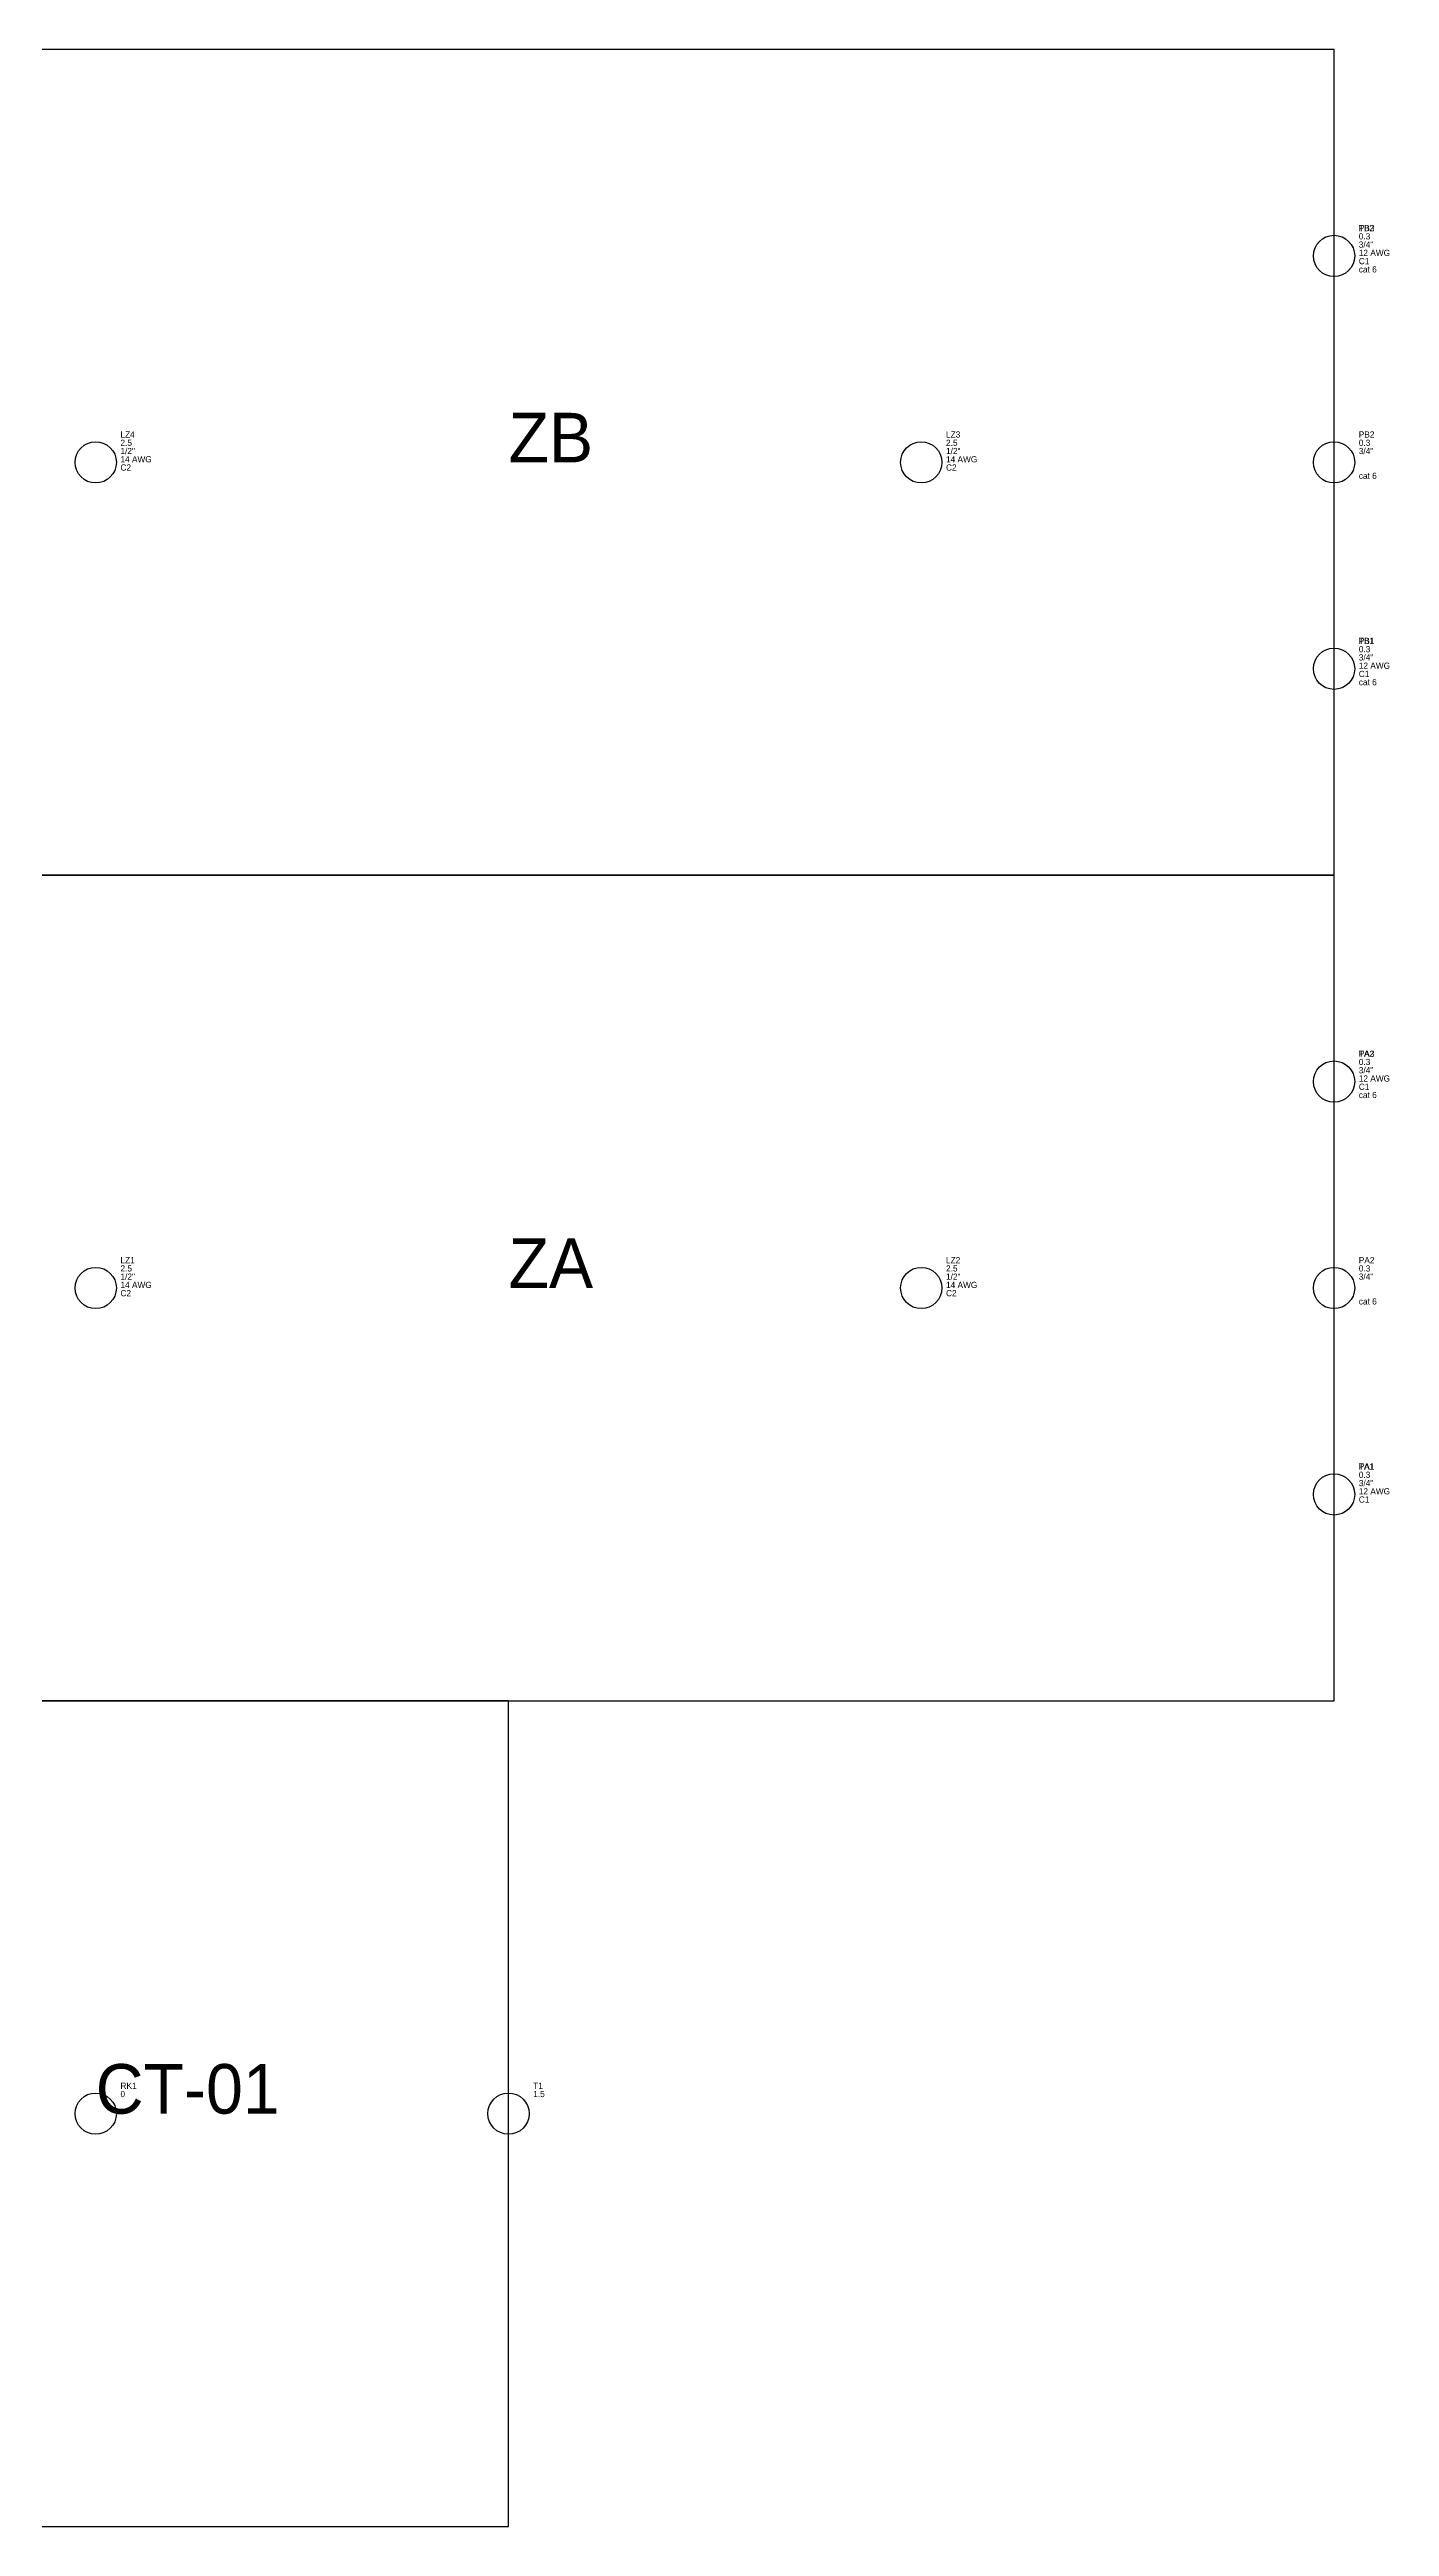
# Model space of a CAD drawing. Header units: metres. Extents: x -0.05 to 6.13, y -0.06 to 6.
# Drawn here: x 2.89 to 6.13, y 0 to 6 of the extents above; entities that cross this region are included whole.
import ezdxf

# ---------------------------------------------------------------- set-up
doc = ezdxf.new("R2010")
doc.units = ezdxf.units.M
for name, color, linetype in [('AMBIENTES', 7, 'Continuous'), ('FTE-DATOS', 7, 'Continuous'), ('FTE-ELEC', 7, 'Continuous'), ('PTO-DATOS', 7, 'Continuous'), ('PTO-LUZ', 7, 'Continuous'), ('PTO-TOMA', 7, 'Continuous')]:
    doc.layers.add(name, color=color, linetype=linetype)

# ---------------------------------------------------------------- blocks, each defined once
blk = doc.blocks.new('RACK')
blk.add_circle((0, 0), 0.05)
for tag, p in [('ID', (0.06, 0.06)), ('ALTURA', (0.06, 0.04)), ('CALIBRE', (0.06, 0)), ('DIAMETRO', (0.06, 0.02)), ('CIRCUITO', (0.06, -0.02)), ('CATEGORIA', (0.06, -0.04)), ('LLAVE', (0.06, -0.06)), ('AMBIENTE', (0.06, -0.08))]:
    blk.add_attdef(tag, p, '', height=0.015)
blk = doc.blocks.new('TABLERO')
blk.add_circle((0, 0), 0.05)
for tag, p in [('ID', (0.06, 0.06)), ('ALTURA', (0.06, 0.04)), ('CALIBRE', (0.06, 0)), ('DIAMETRO', (0.06, 0.02)), ('CIRCUITO', (0.06, -0.02)), ('CATEGORIA', (0.06, -0.04)), ('LLAVE', (0.06, -0.06)), ('AMBIENTE', (0.06, -0.08))]:
    blk.add_attdef(tag, p, '', height=0.015)
blk = doc.blocks.new('PUNTO')
blk.add_circle((0, 0), 0.05)
for tag, p in [('ID', (0.06, 0.06)), ('ALTURA', (0.06, 0.04)), ('CALIBRE', (0.06, 0)), ('DIAMETRO', (0.06, 0.02)), ('CIRCUITO', (0.06, -0.02)), ('CATEGORIA', (0.06, -0.04)), ('LLAVE', (0.06, -0.06)), ('AMBIENTE', (0.06, -0.08))]:
    blk.add_attdef(tag, p, '', height=0.015)

msp = doc.modelspace()

# ---------------------------------------------------------------- linework, layer by layer
at = {"layer": 'AMBIENTES'}
for points in [[(2, 4), (6, 4), (6, 6), (2, 6)], [(2, 2), (6, 2), (6, 4), (2, 4)], [(2, 0), (4, 0), (4, 2), (2, 2)]]:
    msp.add_lwpolyline(points, close=True, dxfattribs=at)

# ---------------------------------------------------------------- block references
at = {"layer": 'FTE-DATOS'}
ref = msp.add_blockref('RACK', (3, 1), dxfattribs=at)
ref.add_attrib('ID', 'RK1', (3.06, 1.06), dxfattribs={"height": 0.015})
ref.add_attrib('ALTURA', '0', (3.06, 1.04), dxfattribs={"height": 0.015})
at = {"layer": 'FTE-ELEC'}
ref = msp.add_blockref('TABLERO', (4, 1), dxfattribs=at)
ref.add_attrib('ID', 'T1', (4.06, 1.06), dxfattribs={"height": 0.015})
ref.add_attrib('ALTURA', '1.5', (4.06, 1.04), dxfattribs={"height": 0.015})
at = {"layer": 'PTO-DATOS'}
ref = msp.add_blockref('PUNTO', (6, 5.5), dxfattribs=at)
ref.add_attrib('ID', 'PB3', (6.06, 5.56), dxfattribs={"height": 0.015})
ref.add_attrib('ALTURA', '0.3', (6.06, 5.54), dxfattribs={"height": 0.015})
ref.add_attrib('DIAMETRO', '3/4"', (6.06, 5.52), dxfattribs={"height": 0.015})
ref.add_attrib('CATEGORIA', 'cat 6', (6.06, 5.46), dxfattribs={"height": 0.015})
ref = msp.add_blockref('PUNTO', (6, 5), dxfattribs=at)
ref.add_attrib('ID', 'PB2', (6.06, 5.06), dxfattribs={"height": 0.015})
ref.add_attrib('ALTURA', '0.3', (6.06, 5.04), dxfattribs={"height": 0.015})
ref.add_attrib('DIAMETRO', '3/4"', (6.06, 5.02), dxfattribs={"height": 0.015})
ref.add_attrib('CATEGORIA', 'cat 6', (6.06, 4.96), dxfattribs={"height": 0.015})
ref = msp.add_blockref('PUNTO', (6, 4.5), dxfattribs=at)
ref.add_attrib('ID', 'PB1', (6.06, 4.56), dxfattribs={"height": 0.015})
ref.add_attrib('ALTURA', '0.3', (6.06, 4.54), dxfattribs={"height": 0.015})
ref.add_attrib('DIAMETRO', '3/4"', (6.06, 4.52), dxfattribs={"height": 0.015})
ref.add_attrib('CATEGORIA', 'cat 6', (6.06, 4.46), dxfattribs={"height": 0.015})
ref = msp.add_blockref('PUNTO', (6, 3.5), dxfattribs=at)
ref.add_attrib('ID', 'PA3', (6.06, 3.56), dxfattribs={"height": 0.015})
ref.add_attrib('ALTURA', '0.3', (6.06, 3.54), dxfattribs={"height": 0.015})
ref.add_attrib('DIAMETRO', '3/4"', (6.06, 3.52), dxfattribs={"height": 0.015})
ref.add_attrib('CATEGORIA', 'cat 6', (6.06, 3.46), dxfattribs={"height": 0.015})
ref = msp.add_blockref('PUNTO', (6, 3), dxfattribs=at)
ref.add_attrib('ID', 'PA2', (6.06, 3.06), dxfattribs={"height": 0.015})
ref.add_attrib('ALTURA', '0.3', (6.06, 3.04), dxfattribs={"height": 0.015})
ref.add_attrib('DIAMETRO', '3/4"', (6.06, 3.02), dxfattribs={"height": 0.015})
ref.add_attrib('CATEGORIA', 'cat 6', (6.06, 2.96), dxfattribs={"height": 0.015})
ref = msp.add_blockref('PUNTO', (6, 2.5), dxfattribs=at)
ref.add_attrib('ID', 'PA1', (6.06, 2.56), dxfattribs={"height": 0.015})
ref.add_attrib('ALTURA', '0.3', (6.06, 2.54), dxfattribs={"height": 0.015})
ref.add_attrib('DIAMETRO', '3/4"', (6.06, 2.52), dxfattribs={"height": 0.015})
at = {"layer": 'PTO-LUZ'}
ref = msp.add_blockref('PUNTO', (3, 5), dxfattribs=at)
ref.add_attrib('ID', 'LZ4', (3.06, 5.06), dxfattribs={"height": 0.015})
ref.add_attrib('ALTURA', '2.5', (3.06, 5.04), dxfattribs={"height": 0.015})
ref.add_attrib('DIAMETRO', '1/2"', (3.06, 5.02), dxfattribs={"height": 0.015})
ref.add_attrib('CALIBRE', '14 AWG', (3.06, 5), dxfattribs={"height": 0.015})
ref.add_attrib('CIRCUITO', 'C2', (3.06, 4.98), dxfattribs={"height": 0.015})
ref = msp.add_blockref('PUNTO', (5, 5), dxfattribs=at)
ref.add_attrib('ID', 'LZ3', (5.06, 5.06), dxfattribs={"height": 0.015})
ref.add_attrib('ALTURA', '2.5', (5.06, 5.04), dxfattribs={"height": 0.015})
ref.add_attrib('DIAMETRO', '1/2"', (5.06, 5.02), dxfattribs={"height": 0.015})
ref.add_attrib('CALIBRE', '14 AWG', (5.06, 5), dxfattribs={"height": 0.015})
ref.add_attrib('CIRCUITO', 'C2', (5.06, 4.98), dxfattribs={"height": 0.015})
ref = msp.add_blockref('PUNTO', (3, 3), dxfattribs=at)
ref.add_attrib('ID', 'LZ1', (3.06, 3.06), dxfattribs={"height": 0.015})
ref.add_attrib('ALTURA', '2.5', (3.06, 3.04), dxfattribs={"height": 0.015})
ref.add_attrib('DIAMETRO', '1/2"', (3.06, 3.02), dxfattribs={"height": 0.015})
ref.add_attrib('CALIBRE', '14 AWG', (3.06, 3), dxfattribs={"height": 0.015})
ref.add_attrib('CIRCUITO', 'C2', (3.06, 2.98), dxfattribs={"height": 0.015})
ref = msp.add_blockref('PUNTO', (5, 3), dxfattribs=at)
ref.add_attrib('ID', 'LZ2', (5.06, 3.06), dxfattribs={"height": 0.015})
ref.add_attrib('ALTURA', '2.5', (5.06, 3.04), dxfattribs={"height": 0.015})
ref.add_attrib('DIAMETRO', '1/2"', (5.06, 3.02), dxfattribs={"height": 0.015})
ref.add_attrib('CALIBRE', '14 AWG', (5.06, 3), dxfattribs={"height": 0.015})
ref.add_attrib('CIRCUITO', 'C2', (5.06, 2.98), dxfattribs={"height": 0.015})
at = {"layer": 'PTO-TOMA'}
ref = msp.add_blockref('PUNTO', (6, 5.5), dxfattribs=at)
ref.add_attrib('ID', 'TB2', (6.06, 5.56), dxfattribs={"height": 0.015})
ref.add_attrib('ALTURA', '0.3', (6.06, 5.54), dxfattribs={"height": 0.015})
ref.add_attrib('DIAMETRO', '3/4"', (6.06, 5.52), dxfattribs={"height": 0.015})
ref.add_attrib('CALIBRE', '12 AWG', (6.06, 5.5), dxfattribs={"height": 0.015})
ref.add_attrib('CIRCUITO', 'C1', (6.06, 5.48), dxfattribs={"height": 0.015})
ref = msp.add_blockref('PUNTO', (6, 4.5), dxfattribs=at)
ref.add_attrib('ID', 'TB1', (6.06, 4.56), dxfattribs={"height": 0.015})
ref.add_attrib('ALTURA', '0.3', (6.06, 4.54), dxfattribs={"height": 0.015})
ref.add_attrib('DIAMETRO', '3/4"', (6.06, 4.52), dxfattribs={"height": 0.015})
ref.add_attrib('CALIBRE', '12 AWG', (6.06, 4.5), dxfattribs={"height": 0.015})
ref.add_attrib('CIRCUITO', 'C1', (6.06, 4.48), dxfattribs={"height": 0.015})
ref = msp.add_blockref('PUNTO', (6, 3.5), dxfattribs=at)
ref.add_attrib('ID', 'TA2', (6.06, 3.56), dxfattribs={"height": 0.015})
ref.add_attrib('ALTURA', '0.3', (6.06, 3.54), dxfattribs={"height": 0.015})
ref.add_attrib('DIAMETRO', '3/4"', (6.06, 3.52), dxfattribs={"height": 0.015})
ref.add_attrib('CALIBRE', '12 AWG', (6.06, 3.5), dxfattribs={"height": 0.015})
ref.add_attrib('CIRCUITO', 'C1', (6.06, 3.48), dxfattribs={"height": 0.015})
ref = msp.add_blockref('PUNTO', (6, 2.5), dxfattribs=at)
ref.add_attrib('ID', 'TA1', (6.06, 2.56), dxfattribs={"height": 0.015})
ref.add_attrib('ALTURA', '0.3', (6.06, 2.54), dxfattribs={"height": 0.015})
ref.add_attrib('DIAMETRO', '3/4"', (6.06, 2.52), dxfattribs={"height": 0.015})
ref.add_attrib('CALIBRE', '12 AWG', (6.06, 2.5), dxfattribs={"height": 0.015})
ref.add_attrib('CIRCUITO', 'C1', (6.06, 2.48), dxfattribs={"height": 0.015})

# ---------------------------------------------------------------- texts
at = {"layer": 'AMBIENTES'}
for s, p in [('ZB', (4, 5)), ('ZA', (4, 3)), ('CT-01', (3, 1))]:
    msp.add_text(s, height=0.12, dxfattribs=at).set_placement(p)

doc.saveas('drawing.dxf')
